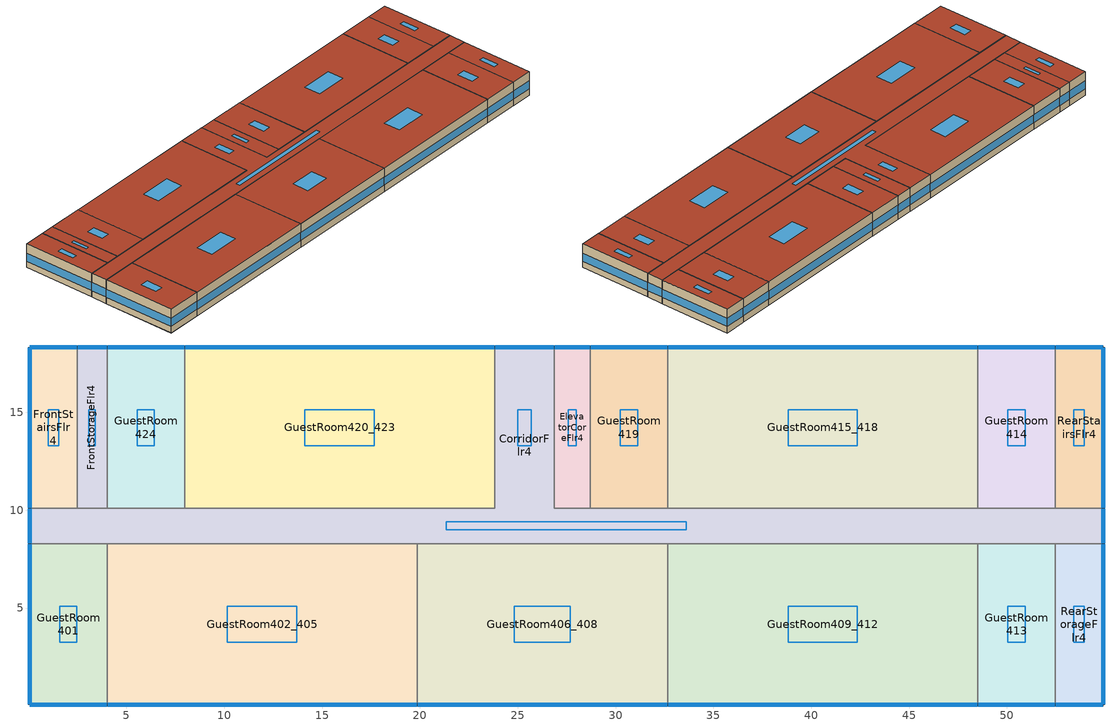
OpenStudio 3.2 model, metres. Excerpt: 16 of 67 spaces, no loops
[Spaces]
GuestRoom413
 floor to GuestRoom313: 52.47,8.28 52.47,0.05 48.51,0.05 48.51,8.28 z8.84
 wall outside: 48.51,0.05 52.47,0.05 z8.84:11.58
 wall to GuestRoom409_412: 48.51,8.28 48.51,0.05 z8.84:11.58
 wall to CorridorFlr4: 52.47,8.28 48.51,8.28 z8.84:11.58
 wall to RearStorageFlr4: 52.47,0.05 52.47,8.28 z8.84:11.58
 window (BTAP-Ext-FixedWindow:U=0.220 SHGC=0.600): 48.54,0.05 52.45,0.05 z9.6:10.53
 roof outside: 52.47,0.05 52.47,8.28 48.51,8.28 48.51,0.05 z11.58
 skylight (BTAP-Ext-Skylights:U=0.220 SHGC=0.600): 50.94,3.24 50.94,5.08 50.05,5.08 50.05,3.24 z11.58
GuestRoom415_418
 floor to GuestRoom315_318: 48.51,18.34 48.51,10.11 32.66,10.11 32.66,18.34 z8.84
 wall outside: 48.51,18.34 32.66,18.34 z8.84:11.58
 wall to GuestRoom419: 32.66,18.34 32.66,10.11 z8.84:11.58
 wall to CorridorFlr4: 32.66,10.11 48.51,10.11 z8.84:11.58
 wall to GuestRoom414: 48.51,10.11 48.51,18.34 z8.84:11.58
 window (BTAP-Ext-FixedWindow:U=0.220 SHGC=0.600): 48.49,18.34 32.69,18.34 z9.6:10.52
 roof outside: 48.51,10.11 48.51,18.34 32.66,18.34 32.66,10.11 z11.58
 skylight (BTAP-Ext-Skylights:U=0.220 SHGC=0.600): 42.36,13.3 42.36,15.14 38.82,15.14 38.82,13.3 z11.58
RearStairsFlr4
 floor to RearStairsFlr3: 54.91,18.34 54.91,10.11 52.47,10.11 52.47,18.34 z8.84
 wall outside: 54.91,10.11 54.91,18.34 52.47,18.34 z8.84:11.58
 wall to GuestRoom414: 52.47,18.34 52.47,10.11 z8.84:11.58
 wall to CorridorFlr4: 52.47,10.11 54.91,10.11 z8.84:11.58
 window (BTAP-Ext-FixedWindow:U=0.220 SHGC=0.600): 54.91,10.13 54.91,18.31 z9.6:10.52; 54.89,18.34 52.5,18.34 z9.6:10.53
 roof outside: 54.91,10.11 54.91,18.34 52.47,18.34 52.47,10.11 z11.58
 skylight (BTAP-Ext-Skylights:U=0.220 SHGC=0.600): 53.97,13.3 53.97,15.14 53.42,15.14 53.42,13.3 z11.58
CorridorFlr4
 floor to CorridorFlr3: 26.87,18.34 26.87,10.11 54.91,10.11 54.91,8.28 0.05,8.28 0.05,10.11 23.82,10.11 23.82,18.34 z8.84
 wall outside: 0.05,10.11 0.05,8.28 / 26.87,18.34 23.82,18.34 / 54.91,8.28 54.91,10.11 z8.84:11.58
 wall to ElevatorCoreFlr4: 28.7,10.11 26.87,10.11 26.87,18.34 z8.84:11.58
 wall to FrontStairsFlr4: 2.49,10.11 0.05,10.11 z8.84:11.58
 wall to GuestRoom420_423: 23.82,18.34 23.82,10.11 7.97,10.11 z8.84:11.58
 wall to GuestRoom406_408: 19.86,8.28 32.66,8.28 z8.84:11.58
 wall to GuestRoom424: 7.97,10.11 4.01,10.11 z8.84:11.58
 wall to GuestRoom402_405: 4.01,8.28 19.86,8.28 z8.84:11.58
 wall to RearStorageFlr4: 52.47,8.28 54.91,8.28 z8.84:11.58
 wall to GuestRoom401: 0.05,8.28 4.01,8.28 z8.84:11.58
 wall to FrontStorageFlr4: 4.01,10.11 2.49,10.11 z8.84:11.58
 wall to GuestRoom414: 52.47,10.11 48.51,10.11 z8.84:11.58
 wall to GuestRoom419: 32.66,10.11 28.7,10.11 z8.84:11.58
 wall to GuestRoom409_412: 32.66,8.28 48.51,8.28 z8.84:11.58
 window (BTAP-Ext-FixedWindow:U=0.220 SHGC=0.600): 0.05,10.08 0.05,8.3 / 54.91,8.3 54.91,10.08 z9.6:10.54; 26.85,18.34 23.85,18.34 z9.6:10.53
 roof outside: 54.91,8.28 54.91,10.11 26.87,10.11 26.87,18.34 23.82,18.34 23.82,10.11 0.05,10.11 0.05,8.28 z11.58
 skylight (BTAP-Ext-Skylights:U=0.220 SHGC=0.600): 33.62,9.4 21.35,9.4 21.35,8.99 33.62,8.99 z11.58; 25.69,15.14 25.01,15.14 25.01,13.3 25.69,13.3 z11.58
GuestRoom402_405
 floor to GuestRoom302_305: 19.86,8.28 19.86,0.05 4.01,0.05 4.01,8.28 z8.84
 wall outside: 4.01,0.05 19.86,0.05 z8.84:11.58
 wall to GuestRoom406_408: 19.86,0.05 19.86,8.28 z8.84:11.58
 wall to GuestRoom401: 4.01,8.28 4.01,0.05 z8.84:11.58
 window (BTAP-Ext-FixedWindow:U=0.220 SHGC=0.600): 4.04,0.05 19.84,0.05 z9.6:10.52
 roof outside: 19.86,0.05 19.86,8.28 4.01,8.28 4.01,0.05 z11.58
 skylight (BTAP-Ext-Skylights:U=0.220 SHGC=0.600): 13.71,3.24 13.71,5.08 10.16,5.08 10.16,3.24 z11.58
GuestRoom401
 floor to GuestRoom301: 4.01,8.28 4.01,0.05 0.05,0.05 0.05,8.28 z8.84
 wall outside: 0.05,8.28 0.05,0.05 4.01,0.05 z8.84:11.58
 window (BTAP-Ext-FixedWindow:U=0.220 SHGC=0.600): 0.05,8.25 0.05,0.07 z9.6:10.52; 0.07,0.05 3.99,0.05 z9.6:10.53
 roof outside: 4.01,0.05 4.01,8.28 0.05,8.28 0.05,0.05 z11.58
 skylight (BTAP-Ext-Skylights:U=0.220 SHGC=0.600): 2.47,3.24 2.47,5.08 1.59,5.08 1.59,3.24 z11.58
RearStorageFlr4
 floor to RearStorageFlr3: 54.91,8.28 54.91,0.05 52.47,0.05 52.47,8.28 z8.84
 wall outside: 52.47,0.05 54.91,0.05 54.91,8.28 z8.84:11.58
 window (BTAP-Ext-FixedWindow:U=0.220 SHGC=0.600): 54.91,0.07 54.91,8.25 z9.6:10.52; 52.5,0.05 54.89,0.05 z9.6:10.53
 roof outside: 54.91,0.05 54.91,8.28 52.47,8.28 52.47,0.05 z11.58
 skylight (BTAP-Ext-Skylights:U=0.220 SHGC=0.600): 53.97,3.24 53.97,5.08 53.42,5.08 53.42,3.24 z11.58
ElevatorCoreFlr4
 floor to ElevatorCoreFlr3: 28.7,18.34 28.7,10.11 26.87,10.11 26.87,18.34 z8.84
 wall outside: 28.7,18.34 26.87,18.34 z8.84:11.58
 wall to GuestRoom419: 28.7,10.11 28.7,18.34 z8.84:11.58
 window (BTAP-Ext-FixedWindow:U=0.220 SHGC=0.600): 28.67,18.34 26.9,18.34 z9.6:10.54
 roof outside: 28.7,10.11 28.7,18.34 26.87,18.34 26.87,10.11 z11.58
 skylight (BTAP-Ext-Skylights:U=0.220 SHGC=0.600): 27.99,13.3 27.99,15.14 27.58,15.14 27.58,13.3 z11.58
GuestRoom414
 floor to GuestRoom314: 52.47,18.34 52.47,10.11 48.51,10.11 48.51,18.34 z8.84
 wall outside: 52.47,18.34 48.51,18.34 z8.84:11.58
 window (BTAP-Ext-FixedWindow:U=0.220 SHGC=0.600): 52.45,18.34 48.54,18.34 z9.6:10.53
 roof outside: 52.47,10.11 52.47,18.34 48.51,18.34 48.51,10.11 z11.58
 skylight (BTAP-Ext-Skylights:U=0.220 SHGC=0.600): 50.94,13.3 50.94,15.14 50.05,15.14 50.05,13.3 z11.58
GuestRoom420_423
 floor to GuestRoom320_323: 23.82,18.34 23.82,10.11 7.97,10.11 7.97,18.34 z8.84
 wall outside: 23.82,18.34 7.97,18.34 z8.84:11.58
 wall to GuestRoom424: 7.97,18.34 7.97,10.11 z8.84:11.58
 window (BTAP-Ext-FixedWindow:U=0.220 SHGC=0.600): 23.8,18.34 8,18.34 z9.6:10.52
 roof outside: 23.82,10.11 23.82,18.34 7.97,18.34 7.97,10.11 z11.58
 skylight (BTAP-Ext-Skylights:U=0.220 SHGC=0.600): 17.67,13.3 17.67,15.14 14.13,15.14 14.13,13.3 z11.58
GuestRoom424
 floor to GuestRoom324: 7.97,18.34 7.97,10.11 4.01,10.11 4.01,18.34 z8.84
 wall outside: 7.97,18.34 4.01,18.34 z8.84:11.58
 wall to FrontStorageFlr4: 4.01,18.34 4.01,10.11 z8.84:11.58
 window (BTAP-Ext-FixedWindow:U=0.220 SHGC=0.600): 7.95,18.34 4.04,18.34 z9.6:10.53
 roof outside: 7.97,10.11 7.97,18.34 4.01,18.34 4.01,10.11 z11.58
 skylight (BTAP-Ext-Skylights:U=0.220 SHGC=0.600): 6.44,13.3 6.44,15.14 5.55,15.14 5.55,13.3 z11.58
GuestRoom406_408
 floor to GuestRoom306_308: 32.66,8.28 32.66,0.05 19.86,0.05 19.86,8.28 z8.84
 wall outside: 19.86,0.05 32.66,0.05 z8.84:11.58
 wall to GuestRoom409_412: 32.66,0.05 32.66,8.28 z8.84:11.58
 window (BTAP-Ext-FixedWindow:U=0.220 SHGC=0.600): 19.89,0.05 32.64,0.05 z9.6:10.52
 roof outside: 32.66,0.05 32.66,8.28 19.86,8.28 19.86,0.05 z11.58
 skylight (BTAP-Ext-Skylights:U=0.220 SHGC=0.600): 27.69,3.24 27.69,5.08 24.83,5.08 24.83,3.24 z11.58
GuestRoom419
 floor to GuestRoom319: 32.66,18.34 32.66,10.11 28.7,10.11 28.7,18.34 z8.84
 wall outside: 32.66,18.34 28.7,18.34 z8.84:11.58
 window (BTAP-Ext-FixedWindow:U=0.220 SHGC=0.600): 32.64,18.34 28.73,18.34 z9.6:10.53
 roof outside: 32.66,10.11 32.66,18.34 28.7,18.34 28.7,10.11 z11.58
 skylight (BTAP-Ext-Skylights:U=0.220 SHGC=0.600): 31.12,13.3 31.12,15.14 30.24,15.14 30.24,13.3 z11.58
FrontStorageFlr4
 floor to FrontStorageFlr3: 4.01,18.34 4.01,10.11 2.49,10.11 2.49,18.34 z8.84
 wall outside: 4.01,18.34 2.49,18.34 z8.84:11.58
 wall to FrontStairsFlr4: 2.49,18.34 2.49,10.11 z8.84:11.58
 window (BTAP-Ext-FixedWindow:U=0.220 SHGC=0.600): 3.99,18.34 2.51,18.34 z9.6:10.55
 roof outside: 4.01,10.11 4.01,18.34 2.49,18.34 2.49,10.11 z11.58
 skylight (BTAP-Ext-Skylights:U=0.220 SHGC=0.600): 3.42,13.3 3.42,15.14 3.08,15.14 3.08,13.3 z11.58
FrontStairsFlr4
 floor to FrontStairsFlr3: 2.49,18.34 2.49,10.11 0.05,10.11 0.05,18.34 z8.84
 wall outside: 2.49,18.34 0.05,18.34 0.05,10.11 z8.84:11.58
 window (BTAP-Ext-FixedWindow:U=0.220 SHGC=0.600): 2.46,18.34 0.07,18.34 z9.6:10.53; 0.05,18.31 0.05,10.13 z9.6:10.52
 roof outside: 2.49,10.11 2.49,18.34 0.05,18.34 0.05,10.11 z11.58
 skylight (BTAP-Ext-Skylights:U=0.220 SHGC=0.600): 1.54,13.3 1.54,15.14 1,15.14 1,13.3 z11.58
GuestRoom409_412
 floor to GuestRoom309_312: 48.51,8.28 48.51,0.05 32.66,0.05 32.66,8.28 z8.84
 wall outside: 32.66,0.05 48.51,0.05 z8.84:11.58
 window (BTAP-Ext-FixedWindow:U=0.220 SHGC=0.600): 32.69,0.05 48.49,0.05 z9.6:10.52
 roof outside: 48.51,0.05 48.51,8.28 32.66,8.28 32.66,0.05 z11.58
 skylight (BTAP-Ext-Skylights:U=0.220 SHGC=0.600): 42.36,3.24 42.36,5.08 38.82,5.08 38.82,3.24 z11.58
[Site]
Calgary Intl AP_AB_CAN: Latitude {deg}=51.114; Longitude {deg}=-114.02; Time Zone {hr}=-7; Elevation {m}=1084.1; Terrain=Suburbs
[Building]
SmallHotel: North Axis {deg}=180; Default Construction Set=BTAP-Mass at hdd = 5000.0; Standards Number of Stories=4; Standards Number of Above Ground Stories=4; Standards Template=NECB2015; Standards Building Type=SmallHotel
[Site:WaterMainsTemperature]
Calculation Method=Correlation; Annual Average Outdoor Air Temperature {C}=5; Maximum Difference In Monthly Average Outdoor Air Temperatures {deltaC}=23.3
[Site:GroundTemperature:BuildingSurface]
19.527, 19.502, 19.536, 19.598, 20.002, 21.64, 22.225, 22.375, 21.449, 20.121, 19.802, 19.633
[SizingPeriod:DesignDay] Barometric Pressure {Pa}=88961; Sky Clearness=0; Rain Indicator=0; Snow Indicator=0; Day of Month=21; Daylight Saving Time Indicator=0; Humidity Indicating Type=Wetbulb; Dry-Bulb Temperature Range Modifier Type=DefaultMultipliers
Name | Maximum Dry-Bulb Temperature {C} | Daily Dry-Bulb Temperature Range {deltaC} | Humidity Indicating Conditions at Maximum Dry-Bulb | Wind Speed {m/s} | Wind Direction {deg} | Month | Day Type | Solar Model Indicator | ASHRAE Taub | ASHRAE Taud
Calgary Intl AP Ann Clg .4% Condns DB=>MWB | 28.5 | 12.1 | 16.1 | 4.5 | 160 | 7 | SummerDesignDay | ASHRAETau | 0.339 | 2.421
Calgary Intl AP Ann Htg 99.6% Condns DB | -28.5 | 0 | -28.5 | 2.9 | 200 | 1 | WinterDesignDay | ASHRAEClearSky
[Material:NoMass] Roughness=Smooth; Thermal Absorptance=0.9; Solar Absorptance=0.7
Name | Thermal Resistance {m2-K/W} | Visible Absorptance
Typical Carpet Pad; Typical Carpet Pad 1 | 0.21648 | 0.8
Typical Insulation 1 | 5.91238 | 0.7
Typical Insulation 2 | 4.49096 | 0.7
Typical Insulation 3 | 6.17282 | 0.7
Typical Carpet Pad 2 | 1.25503 | 0.8
Typical Carpet Pad 3; Typical Carpet Pad 4 | 3.45515 | 0.8
Typical Insulation 4 | 0.454528 | 0.7
Typical Insulation 5 | 0.454545 | 0.7
[Material]
Name | Roughness | Thickness {m} | Conductivity {W/m-K} | Density {kg/m3} | Specific Heat {J/kg-K} | Thermal Absorptance | Solar Absorptance | Visible Absorptance
G05 25mm wood | MediumSmooth | 0.0254 | 0.15 | 608 | 1630 | 0.9 | 0.5 | 0.5
100mm Normalweight concrete floor 1 | MediumSmooth | 0.1016 | 2.31 | 2322 | 832
G01 13mm gypsum board 1 | Smooth | 0.0127 | 0.16 | 800 | 1090 | 0.9 | 0.7 | 0.5
4 in. Normalweight Concrete Floor 1 | MediumRough | 0.1016 | 2.31 | 2322 | 832 | 0.9 | 0.7 | 0.7
1IN Stucco 1 | Smooth | 0.0253 | 0.6918 | 1858 | 837 | 0.9 | 0.7 | 0.92
8IN CONCRETE HW RefBldg 1 | Rough | 0.2032 | 1.311 | 2240 | 836.8 | 0.9 | 0.7 | 0.7
1/2IN Gypsum 1 | Smooth | 0.0127 | 0.16 | 784.9 | 830 | 0.9 | 0.4 | 0.4
Metal Roof Surface 1; F08 Metal surface 1 | Smooth | 0.0008 | 45.28 | 7824 | 500 | 0.9 | 0.7 | 0.7
6 in. Normalweight Concrete Floor 1; 6 in. Normalweight Concrete Floor 2; 6 in. Normalweight Concrete Floor 3 | MediumRough | 0.1524 | 2.31 | 2322 | 832 | 0.9 | 0.7 | 0.7
[Construction]
BTAP-Int-Partition; BTAP-Int-Door: G05 25mm wood
BTAP-Int-Floor: 100mm Normalweight concrete floor 1, Typical Carpet Pad
BTAP-Int-Wall: G01 13mm gypsum board 1, G01 13mm gypsum board 1
BTAP-Int-Ceiling: Typical Carpet Pad, 100mm Normalweight concrete floor 1
BTAP-Int-Window: SimpleGlazing
BTAP-Ext-Floor-Mass:U-0.162: Typical Insulation 1, 4 in. Normalweight Concrete Floor 1, Typical Carpet Pad 1
BTAP-Ext-Wall-Mass:U-0.21: 1IN Stucco 1, 8IN CONCRETE HW RefBldg 1, Typical Insulation 2, 1/2IN Gypsum 1
BTAP-Ext-Roof-Metal:U-0.162: Metal Roof Surface 1, Typical Insulation 3
BTAP-Grnd-Floor-Mass:U-0.757: 6 in. Normalweight Concrete Floor 1, Typical Carpet Pad 2
BTAP-Grnd-Wall-Mass:U-0.284: 6 in. Normalweight Concrete Floor 2, Typical Carpet Pad 3
BTAP-Grnd-Roof-Mass:U-0.284: 6 in. Normalweight Concrete Floor 3, Typical Carpet Pad 4
BTAP-Ext-FixedWindow:U=0.220 SHGC=0.600; BTAP-Ext-GlassDoors:U=0.220 SHGC=0.600; BTAP-Ext-Skylights:U=0.220 SHGC=0.600; BTAP-Ext-DaylightDomes:U=0.220 SHGC=0.600; BTAP-Ext-DaylightDiffuser:U=0.220 SHGC=0.600: SimpleGlazing:U=0.220 SHGC=0.600
BTAP-Ext-Door:U-2.2: F08 Metal surface 1, Typical Insulation 4
BTAP-Ext-OverHeadDoor:U-2.2: Typical Insulation 5
[DefaultConstructionSet]
BTAP-Mass at hdd = 5000.0: Default Exterior Surface Constructions=BTAP-Mass at hdd = 5000.0; Default Interior Surface Constructions=Default Surface Constructions 2; Default Ground Contact Surface Constructions=BTAP-Mass at hdd = 5000.0 1; Default Exterior SubSurface Constructions=BTAP-Mass at hdd = 5000.0; Default Interior SubSurface Constructions=Default Sub Surface Constructions 2; Interior Partition Construction=BTAP-Int-Partition
[DefaultSurfaceConstructions]
Name | Floor Construction | Wall Construction | Roof Ceiling Construction
Default Surface Constructions 2 | BTAP-Int-Floor | BTAP-Int-Wall | BTAP-Int-Ceiling
BTAP-Mass at hdd = 5000.0 | BTAP-Ext-Floor-Mass:U-0.162 | BTAP-Ext-Wall-Mass:U-0.21 | BTAP-Ext-Roof-Metal:U-0.162
BTAP-Mass at hdd = 5000.0 1 | BTAP-Grnd-Floor-Mass:U-0.757 | BTAP-Grnd-Wall-Mass:U-0.284 | BTAP-Grnd-Roof-Mass:U-0.284
[DefaultSubSurfaceConstructions]
Name | Fixed Window Construction | Operable Window Construction | Door Construction | Glass Door Construction | Overhead Door Construction | Skylight Construction | Tubular Daylight Dome Construction | Tubular Daylight Diffuser Construction
Default Sub Surface Constructions 2 | BTAP-Int-Window | BTAP-Int-Window | BTAP-Int-Door
BTAP-Mass at hdd = 5000.0 | BTAP-Ext-FixedWindow:U=0.220 SHGC=0.600 | BTAP-Ext-FixedWindow:U=0.220 SHGC=0.600 | BTAP-Ext-Door:U-2.2 | BTAP-Ext-GlassDoors:U=0.220 SHGC=0.600 | BTAP-Ext-OverHeadDoor:U-2.2 | BTAP-Ext-Skylights:U=0.220 SHGC=0.600 | BTAP-Ext-DaylightDomes:U=0.220 SHGC=0.600 | BTAP-Ext-DaylightDiffuser:U=0.220 SHGC=0.600
[WindowMaterial:SimpleGlazingSystem] U-Factor {W/m2-K}=2.2; Solar Heat Gain Coefficient=0.6; Visible Transmittance=0.21
SimpleGlazing; SimpleGlazing:U=0.220 SHGC=0.600
[Space] Building Story=BuildingStory4
Name | Space Type | Thermal Zone
GuestRoom424 | Space Function Guest room | DU_BT=Space Function_ST=Guest room_FL=BuildingStory4_SCHF 6
GuestRoom413 | Space Function Guest room | DU_BT=Space Function_ST=Guest room_FL=BuildingStory4_SCHF 7
GuestRoom419 | Space Function Guest room | DU_BT=Space Function_ST=Guest room_FL=BuildingStory4_SCHF 9
GuestRoom402_405 | Space Function Guest room | DU_BT=Space Function_ST=Guest room_FL=BuildingStory4_SCHF 2
GuestRoom420_423 | Space Function Guest room | DU_BT=Space Function_ST=Guest room_FL=BuildingStory4_SCHF 8
GuestRoom415_418 | Space Function Guest room | DU_BT=Space Function_ST=Guest room_FL=BuildingStory4_SCHF 4
RearStairsFlr4 | Space Function Stairway/Stairwell-sch-F | WILD_ST=Stairway/Stairwell-sch-F_FL=BuildingStory4_SCH=F 1
GuestRoom414 | Space Function Guest room | DU_BT=Space Function_ST=Guest room_FL=BuildingStory4_SCHF 3
CorridorFlr4 | Space Function Corridor/Transition area other-sch-F | WILD_ST=Corridor/Transition area other-sch-F_FL=BuildingStory4_SCH=F 1
GuestRoom406_408 | Space Function Guest room | DU_BT=Space Function_ST=Guest room_FL=BuildingStory4_SCHF 5
GuestRoom401 | Space Function Guest room | DU_BT=Space Function_ST=Guest room_FL=BuildingStory4_SCHF
GuestRoom409_412 | Space Function Guest room | DU_BT=Space Function_ST=Guest room_FL=BuildingStory4_SCHF 1
RearStorageFlr4 | Space Function Storage room < 5 m2-sch-A | ALL_ST=Storage room < 5 m2-sch-A_FL=BuildingStory4_SCH=A 1
ElevatorCoreFlr4 | Space Function Corridor/Transition area other-sch-F | WILD_ST=Corridor/Transition area other-sch-F_FL=BuildingStory4_SCH=F
FrontStorageFlr4 | Space Function Storage room < 5 m2-sch-A | ALL_ST=Storage room < 5 m2-sch-A_FL=BuildingStory4_SCH=A
FrontStairsFlr4 | Space Function Stairway/Stairwell-sch-F | WILD_ST=Stairway/Stairwell-sch-F_FL=BuildingStory4_SCH=F
[BuildingStory]
BuildingStory4
[SpaceType] Standards Building Type=Space Function
Name | Default Schedule Set | Design Specification Outdoor Air Object | Standards Space Type
Space Function Corridor/Transition area other-sch-F | Space Function Corridor/Transition area other-sch-F Schedule Set | Space Function Corridor/Transition area other-sch-F Ventilation | Corridor/Transition area other-sch-F
Space Function Stairway/Stairwell-sch-F | Space Function Stairway/Stairwell-sch-F Schedule Set | Space Function Stairway/Stairwell-sch-F Ventilation | Stairway/Stairwell-sch-F
Space Function Storage room < 5 m2-sch-A | Space Function Storage room < 5 m2-sch-A Schedule Set | Space Function Storage room < 5 m2-sch-A Ventilation | Storage room < 5 m2-sch-A
Space Function Guest room | Space Function Guest room Schedule Set | Space Function Guest room Ventilation | Guest room
[People:Definition] Number of People Calculation Method=People/Area; Fraction Radiant=0.3
Name | People per Space Floor Area {person/m2}
Space Function Corridor/Transition area other-sch-F People Definition; Space Function Storage room < 5 m2-sch-A People Definition | 0.0100036
Space Function Guest room People Definition | 0.0400145
Space Function Stairway/Stairwell-sch-F People Definition | 0.00500182
[People] Work Efficiency Schedule=Work Efficiency Schedule; Clothing Insulation Schedule=Clothing Schedule; Air Velocity Schedule=Air Velocity Schedule; Multiplier=1
Name | People Definition | Space or SpaceType
Space Function Corridor/Transition area other-sch-F People | Space Function Corridor/Transition area other-sch-F People Definition | Space Function Corridor/Transition area other-sch-F
Space Function Guest room People | Space Function Guest room People Definition | Space Function Guest room
Space Function Stairway/Stairwell-sch-F People | Space Function Stairway/Stairwell-sch-F People Definition | Space Function Stairway/Stairwell-sch-F
Space Function Storage room < 5 m2-sch-A People | Space Function Storage room < 5 m2-sch-A People Definition | Space Function Storage room < 5 m2-sch-A
[Lights:Definition] Design Level Calculation Method=Watts/Area; Fraction Radiant=0.5; Fraction Visible=0.2
Name | Watts per Space Floor Area {W/m2}
Space Function Corridor/Transition area other-sch-F Lights Definition | 7.10258
Space Function Guest room Lights Definition | 5.10185
Space Function Stairway/Stairwell-sch-F Lights Definition | 7.40269
Space Function Storage room < 5 m2-sch-A Lights Definition | 13.3048
[Lights] Fraction Replaceable=1
Name | Lights Definition | Space or SpaceType
Space Function Corridor/Transition area other-sch-F Lights | Space Function Corridor/Transition area other-sch-F Lights Definition | Space Function Corridor/Transition area other-sch-F
Space Function Guest room Lights | Space Function Guest room Lights Definition | Space Function Guest room
Space Function Stairway/Stairwell-sch-F Lights | Space Function Stairway/Stairwell-sch-F Lights Definition | Space Function Stairway/Stairwell-sch-F
Space Function Storage room < 5 m2-sch-A Lights | Space Function Storage room < 5 m2-sch-A Lights Definition | Space Function Storage room < 5 m2-sch-A
[ElectricEquipment:Definition] Design Level Calculation Method=Watts/Area; Fraction Radiant=0.5
Name | Watts per Space Floor Area {W/m2}
Space Function Guest room Elec Equip Definition | 2.50091
Space Function Storage room < 5 m2-sch-A Elec Equip Definition | 1.00036
[ElectricEquipment]
Name | Electric Equipment Definition | Space or SpaceType
Space Function Guest room Elec Equip | Space Function Guest room Elec Equip Definition | Space Function Guest room
Space Function Storage room < 5 m2-sch-A Elec Equip | Space Function Storage room < 5 m2-sch-A Elec Equip Definition | Space Function Storage room < 5 m2-sch-A
[DesignSpecification:OutdoorAir] Outdoor Air Method=Sum
Name | Outdoor Air Flow per Floor Area {m3/s-m2}
Space Function Corridor/Transition area other-sch-F Ventilation; Space Function Stairway/Stairwell-sch-F Ventilation | 0.000254
Space Function Guest room Ventilation | 0.00046228
Space Function Storage room < 5 m2-sch-A Ventilation | 0.000762
[DefaultScheduleSet] People Activity Level Schedule=NECB-Activity; Infiltration Schedule=Always On
Name | Number of People Schedule | Lighting Schedule | Electric Equipment Schedule
Space Function Corridor/Transition area other-sch-F Schedule Set; Space Function Guest room Schedule Set; Space Function Stairway/Stairwell-sch-F Schedule Set | NECB-F-Occupancy | NECB-F-Lighting | NECB-F-Electric-Equipment
Space Function Storage room < 5 m2-sch-A Schedule Set | NECB-A-Occupancy | NECB-A-Occupancy-NECB-A-Lighting-0.6-0.0-0.67-Light Ruleset | NECB-A-Electric-Equipment
[ThermostatSetpoint:DualSetpoint]
Name | Heating Setpoint Temperature Schedule | Cooling Setpoint Temperature Schedule
Space Function Guest room Thermostat 74; Space Function Guest room Thermostat 77; Space Function Guest room Thermostat 80; Space Function Guest room Thermostat 81; Space Function Guest room Thermostat 84; Space Function Guest room Thermostat 88; Space Function Guest room Thermostat 89; Space Function Guest room Thermostat 91; Space Function Guest room Thermostat 98; Space Function Guest room Thermostat 105; Space Function Stairway/Stairwell-sch-F Thermostat 19; Space Function Corridor/Transition area other-sch-F Thermostat 17; Space Function Corridor/Transition area other-sch-F Thermostat 20; Space Function Stairway/Stairwell-sch-F Thermostat 24 | NECB-F-Thermostat Setpoint-Heating | NECB-F-Thermostat Setpoint-Cooling
Space Function Storage room < 5 m2-sch-A Thermostat 19; Space Function Storage room < 5 m2-sch-A Thermostat 26 | NECB-A-Thermostat Setpoint-Heating | NECB-A-Thermostat Setpoint-Cooling
[SpaceInfiltration:DesignFlowRate] Schedule=Always On Discrete; Design Flow Rate Calculation Method=Flow/ExteriorArea; Flow per Exterior Surface Area {m3/s-m2}=0.00025; Constant Term Coefficient=0; Temperature Term Coefficient=0; Velocity Term Coefficient=0.224; Velocity Squared Term Coefficient=0
Name | Space or SpaceType
CorridorFlr4 Infiltration | CorridorFlr4
ElevatorCoreFlr4 Infiltration | ElevatorCoreFlr4
FrontStairsFlr4 Infiltration | FrontStairsFlr4
FrontStorageFlr4 Infiltration | FrontStorageFlr4
GuestRoom401 Infiltration | GuestRoom401
GuestRoom402_405 Infiltration | GuestRoom402_405
GuestRoom406_408 Infiltration | GuestRoom406_408
GuestRoom409_412 Infiltration | GuestRoom409_412
GuestRoom413 Infiltration | GuestRoom413
GuestRoom414 Infiltration | GuestRoom414
GuestRoom415_418 Infiltration | GuestRoom415_418
GuestRoom419 Infiltration | GuestRoom419
GuestRoom420_423 Infiltration | GuestRoom420_423
GuestRoom424 Infiltration | GuestRoom424
RearStairsFlr4 Infiltration | RearStairsFlr4
RearStorageFlr4 Infiltration | RearStorageFlr4
[ThermalZone] Use Ideal Air Loads=No
Name | Thermostat
DU_BT=Space Function_ST=Guest room_FL=BuildingStory4_SCHF | Space Function Guest room Thermostat 74
DU_BT=Space Function_ST=Guest room_FL=BuildingStory4_SCHF 1 | Space Function Guest room Thermostat 77
DU_BT=Space Function_ST=Guest room_FL=BuildingStory4_SCHF 2 | Space Function Guest room Thermostat 80
DU_BT=Space Function_ST=Guest room_FL=BuildingStory4_SCHF 3 | Space Function Guest room Thermostat 81
DU_BT=Space Function_ST=Guest room_FL=BuildingStory4_SCHF 4 | Space Function Guest room Thermostat 84
DU_BT=Space Function_ST=Guest room_FL=BuildingStory4_SCHF 5 | Space Function Guest room Thermostat 88
DU_BT=Space Function_ST=Guest room_FL=BuildingStory4_SCHF 6 | Space Function Guest room Thermostat 89
DU_BT=Space Function_ST=Guest room_FL=BuildingStory4_SCHF 7 | Space Function Guest room Thermostat 91
DU_BT=Space Function_ST=Guest room_FL=BuildingStory4_SCHF 8 | Space Function Guest room Thermostat 98
DU_BT=Space Function_ST=Guest room_FL=BuildingStory4_SCHF 9 | Space Function Guest room Thermostat 105
ALL_ST=Storage room < 5 m2-sch-A_FL=BuildingStory4_SCH=A | Space Function Storage room < 5 m2-sch-A Thermostat 19
ALL_ST=Storage room < 5 m2-sch-A_FL=BuildingStory4_SCH=A 1 | Space Function Storage room < 5 m2-sch-A Thermostat 26
WILD_ST=Stairway/Stairwell-sch-F_FL=BuildingStory4_SCH=F | Space Function Stairway/Stairwell-sch-F Thermostat 19
WILD_ST=Corridor/Transition area other-sch-F_FL=BuildingStory4_SCH=F | Space Function Corridor/Transition area other-sch-F Thermostat 17
WILD_ST=Corridor/Transition area other-sch-F_FL=BuildingStory4_SCH=F 1 | Space Function Corridor/Transition area other-sch-F Thermostat 20
WILD_ST=Stairway/Stairwell-sch-F_FL=BuildingStory4_SCH=F 1 | Space Function Stairway/Stairwell-sch-F Thermostat 24
[Foundation:Kiva]
Bldg Kiva Foundation: Wall Height Above Grade {m}=0; Wall Depth Below Slab {m}=0
[Foundation:Kiva:Settings]

[Schedule:Ruleset]
Clothing Schedule: Default Day Schedule=Clothing Schedule Default Winter Clothes
Air Velocity Schedule: Default Day Schedule=Air Velocity Schedule Default
Work Efficiency Schedule: Default Day Schedule=Work Efficiency Schedule Default
NECB-Activity: Default Day Schedule=NECB-Activity Default; Summer Design Day Schedule=NECB-Activity Summer Design Day; Winter Design Day Schedule=NECB-Activity Winter Design Day
Always On: Default Day Schedule=Always On Default
NECB-F-Occupancy: Default Day Schedule=NECB-F-Occupancy Default
NECB-F-Lighting: Default Day Schedule=NECB-F-Lighting Default
NECB-F-Electric-Equipment: Default Day Schedule=NECB-F-Electric-Equipment Default
NECB-F-Thermostat Setpoint-Heating: Default Day Schedule=NECB-F-Thermostat Setpoint-Heating Default
NECB-F-Thermostat Setpoint-Cooling: Default Day Schedule=NECB-F-Thermostat Setpoint-Cooling Default
NECB-A-Occupancy: Default Day Schedule=NECB-A-Occupancy Default
NECB-A-Electric-Equipment: Default Day Schedule=NECB-A-Electric-Equipment Default
NECB-A-Thermostat Setpoint-Heating: Default Day Schedule=NECB-A-Thermostat Setpoint-Heating Default
NECB-A-Thermostat Setpoint-Cooling: Default Day Schedule=NECB-A-Thermostat Setpoint-Cooling Default
NECB-A-Occupancy-NECB-A-Lighting-0.6-0.0-0.67-Light Ruleset: Default Day Schedule=NECB-A-Occupancy-NECB-A-Lighting-0.6-0.0-0.67-Light Default
[Schedule:Day]
Clothing Schedule Default Winter Clothes; Always On Default: 24, 0, 1
Clothing Schedule Summer Clothes: 24, 0, 0.5
Air Velocity Schedule Default; NECB-A-Electric-Equipment Sat Day; NECB-A-Electric-Equipment Sun|Hol Day: 24, 0, 0.2
Work Efficiency Schedule Default; NECB-A-Occupancy Sat Day; NECB-A-Occupancy Sun|Hol Day: 24, 0, 0
NECB-Activity Default; NECB-Activity Winter Design Day; NECB-Activity Summer Design Day: 24, 0, 130
NECB-F-Occupancy Default; NECB-F-Occupancy Default|Wkdy Day; NECB-F-Occupancy Sat Day; NECB-F-Occupancy Sun|Hol Day: 7, 0, 0.63, 8, 0, 0.49, 10, 0, 0.28, 16, 0, 0.14, 17, 0, 0.21, 20, 0, 0.35, 22, 0, 0.49, 23, 0, 0.56, 24, 0, 0.63
NECB-F-Lighting Default; NECB-F-Lighting Default|Wkdy Day; NECB-F-Lighting Sat Day; NECB-F-Lighting Sun|Hol Day; NECB-F-Electric-Equipment Default; NECB-F-Electric-Equipment Default|Wkdy Day; NECB-F-Electric-Equipment Sat Day; NECB-F-Electric-Equipment Sun|Hol Day: 1, 0, 0.21, 3, 0, 0.14, 6, 0, 0.07, 7, 0, 0.14, 8, 0, 0.28, 9, 0, 0.35, 11, 0, 0.28, 12, 0, 0.21, 19, 0, 0.14, 20, 0, 0.42, 21, 0, 0.56, 22, 0, 0.63, 23, 0, 0.56, 24, 0, 0.42
NECB-F-Thermostat Setpoint-Heating Default; NECB-F-Thermostat Setpoint-Heating Default|Wkdy Day; NECB-F-Thermostat Setpoint-Heating Sat Day; NECB-F-Thermostat Setpoint-Heating Sun|Hol Day: 1, 0, 22, 7, 0, 18, 8, 0, 20, 24, 0, 22
NECB-F-Thermostat Setpoint-Cooling Default; NECB-F-Thermostat Setpoint-Cooling Default|Wkdy Day; NECB-F-Thermostat Setpoint-Cooling Sat Day; NECB-F-Thermostat Setpoint-Cooling Sun|Hol Day: 24, 0, 24
NECB-A-Occupancy Default; NECB-A-Occupancy Default|Wkdy Day: 7, 0, 0, 8, 0, 0.1, 9, 0, 0.7, 12, 0, 0.9, 14, 0, 0.5, 17, 0, 0.9, 18, 0, 0.7, 19, 0, 0.3, 23, 0, 0.1, 24, 0, 0
NECB-A-Electric-Equipment Default; NECB-A-Electric-Equipment Default|Wkdy Day: 7, 0, 0.2, 8, 0, 0.3, 9, 0, 0.8, 18, 0, 0.9, 19, 0, 0.5, 21, 0, 0.3, 24, 0, 0.2
NECB-A-Thermostat Setpoint-Heating Default; NECB-A-Thermostat Setpoint-Heating Default|Wkdy Day: 6, 0, 18, 7, 0, 20, 21, 0, 22, 24, 0, 18
NECB-A-Thermostat Setpoint-Heating Sat Day; NECB-A-Thermostat Setpoint-Heating Sun|Hol Day: 24, 0, 18
NECB-A-Thermostat Setpoint-Cooling Default; NECB-A-Thermostat Setpoint-Cooling Default|Wkdy Day: 6, 0, 35, 21, 0, 24, 24, 0, 35
NECB-A-Thermostat Setpoint-Cooling Sat Day; NECB-A-Thermostat Setpoint-Cooling Sun|Hol Day: 24, 0, 35
NECB-A-Occupancy-NECB-A-Lighting-0.6-0.0-0.67-Light Default; NECB-A-Occupancy-NECB-A-Lighting-0.6-0.0-0.67-Default|Wkdy-Light Day: 7, 0, 0.0299, 8, 0, 0.1794, 9, 0, 0.8, 12, 0, 0.9, 14, 0, 0.5382, 17, 0, 0.9, 18, 0, 0.8, 19, 0, 0.299, 21, 0, 0.1794, 23, 0, 0.0598, 24, 0, 0.0299
NECB-A-Occupancy-NECB-A-Lighting-0.6-0.0-0.67-Sat-Light Day; NECB-A-Occupancy-NECB-A-Lighting-0.6-0.0-0.67-Sun|Hol-Light Day: 24, 0, 0.0299
[Schedule:Rule] Date Specification Type=DateRange; Start Day=1
Name | Schedule Ruleset | Rule Order | Day Schedule | Start Month | End Month | End Day | Apply Monday | Apply Tuesday | Apply Wednesday | Apply Thursday | Apply Friday | Apply Saturday | Apply Sunday
Schedule Rule 1 | Clothing Schedule | 0 | Clothing Schedule Summer Clothes | 5 | 9 | 30
Schedule Rule 17 | NECB-F-Occupancy | 2 | NECB-F-Occupancy Default|Wkdy Day | 1 | 12 | 31 | Yes | Yes | Yes | Yes | Yes
Schedule Rule 18 | NECB-F-Occupancy | 1 | NECB-F-Occupancy Sat Day | 1 | 12 | 31 |  |  |  |  |  | Yes
Schedule Rule 19 | NECB-F-Occupancy | 0 | NECB-F-Occupancy Sun|Hol Day | 1 | 12 | 31 |  |  |  |  |  |  | Yes
Schedule Rule 20 | NECB-F-Lighting | 2 | NECB-F-Lighting Default|Wkdy Day | 1 | 12 | 31 | Yes | Yes | Yes | Yes | Yes
Schedule Rule 21 | NECB-F-Lighting | 1 | NECB-F-Lighting Sat Day | 1 | 12 | 31 |  |  |  |  |  | Yes
Schedule Rule 22 | NECB-F-Lighting | 0 | NECB-F-Lighting Sun|Hol Day | 1 | 12 | 31 |  |  |  |  |  |  | Yes
Schedule Rule 23 | NECB-F-Electric-Equipment | 2 | NECB-F-Electric-Equipment Default|Wkdy Day | 1 | 12 | 31 | Yes | Yes | Yes | Yes | Yes
Schedule Rule 24 | NECB-F-Electric-Equipment | 1 | NECB-F-Electric-Equipment Sat Day | 1 | 12 | 31 |  |  |  |  |  | Yes
Schedule Rule 25 | NECB-F-Electric-Equipment | 0 | NECB-F-Electric-Equipment Sun|Hol Day | 1 | 12 | 31 |  |  |  |  |  |  | Yes
Schedule Rule 26 | NECB-F-Thermostat Setpoint-Heating | 2 | NECB-F-Thermostat Setpoint-Heating Default|Wkdy Day | 1 | 12 | 31 | Yes | Yes | Yes | Yes | Yes
Schedule Rule 27 | NECB-F-Thermostat Setpoint-Heating | 1 | NECB-F-Thermostat Setpoint-Heating Sat Day | 1 | 12 | 31 |  |  |  |  |  | Yes
Schedule Rule 28 | NECB-F-Thermostat Setpoint-Heating | 0 | NECB-F-Thermostat Setpoint-Heating Sun|Hol Day | 1 | 12 | 31 |  |  |  |  |  |  | Yes
Schedule Rule 29 | NECB-F-Thermostat Setpoint-Cooling | 2 | NECB-F-Thermostat Setpoint-Cooling Default|Wkdy Day | 1 | 12 | 31 | Yes | Yes | Yes | Yes | Yes
Schedule Rule 30 | NECB-F-Thermostat Setpoint-Cooling | 1 | NECB-F-Thermostat Setpoint-Cooling Sat Day | 1 | 12 | 31 |  |  |  |  |  | Yes
Schedule Rule 31 | NECB-F-Thermostat Setpoint-Cooling | 0 | NECB-F-Thermostat Setpoint-Cooling Sun|Hol Day | 1 | 12 | 31 |  |  |  |  |  |  | Yes
Schedule Rule 62 | NECB-A-Occupancy | 2 | NECB-A-Occupancy Default|Wkdy Day | 1 | 12 | 31 | Yes | Yes | Yes | Yes | Yes
Schedule Rule 63 | NECB-A-Occupancy | 1 | NECB-A-Occupancy Sat Day | 1 | 12 | 31 |  |  |  |  |  | Yes
Schedule Rule 64 | NECB-A-Occupancy | 0 | NECB-A-Occupancy Sun|Hol Day | 1 | 12 | 31 |  |  |  |  |  |  | Yes
Schedule Rule 68 | NECB-A-Electric-Equipment | 2 | NECB-A-Electric-Equipment Default|Wkdy Day | 1 | 12 | 31 | Yes | Yes | Yes | Yes | Yes
Schedule Rule 69 | NECB-A-Electric-Equipment | 1 | NECB-A-Electric-Equipment Sat Day | 1 | 12 | 31 |  |  |  |  |  | Yes
Schedule Rule 70 | NECB-A-Electric-Equipment | 0 | NECB-A-Electric-Equipment Sun|Hol Day | 1 | 12 | 31 |  |  |  |  |  |  | Yes
Schedule Rule 71 | NECB-A-Thermostat Setpoint-Heating | 2 | NECB-A-Thermostat Setpoint-Heating Default|Wkdy Day | 1 | 12 | 31 | Yes | Yes | Yes | Yes | Yes
Schedule Rule 72 | NECB-A-Thermostat Setpoint-Heating | 1 | NECB-A-Thermostat Setpoint-Heating Sat Day | 1 | 12 | 31 |  |  |  |  |  | Yes
Schedule Rule 73 | NECB-A-Thermostat Setpoint-Heating | 0 | NECB-A-Thermostat Setpoint-Heating Sun|Hol Day | 1 | 12 | 31 |  |  |  |  |  |  | Yes
Schedule Rule 74 | NECB-A-Thermostat Setpoint-Cooling | 2 | NECB-A-Thermostat Setpoint-Cooling Default|Wkdy Day | 1 | 12 | 31 | Yes | Yes | Yes | Yes | Yes
Schedule Rule 75 | NECB-A-Thermostat Setpoint-Cooling | 1 | NECB-A-Thermostat Setpoint-Cooling Sat Day | 1 | 12 | 31 |  |  |  |  |  | Yes
Schedule Rule 76 | NECB-A-Thermostat Setpoint-Cooling | 0 | NECB-A-Thermostat Setpoint-Cooling Sun|Hol Day | 1 | 12 | 31 |  |  |  |  |  |  | Yes
Schedule Rule 77 | NECB-A-Occupancy-NECB-A-Lighting-0.6-0.0-0.67-Light Ruleset | 2 | NECB-A-Occupancy-NECB-A-Lighting-0.6-0.0-0.67-Default|Wkdy-Light Day | 1 | 12 | 31 | Yes | Yes | Yes | Yes | Yes
Schedule Rule 78 | NECB-A-Occupancy-NECB-A-Lighting-0.6-0.0-0.67-Light Ruleset | 1 | NECB-A-Occupancy-NECB-A-Lighting-0.6-0.0-0.67-Sat-Light Day | 1 | 12 | 31 |  |  |  |  |  | Yes
Schedule Rule 79 | NECB-A-Occupancy-NECB-A-Lighting-0.6-0.0-0.67-Light Ruleset | 0 | NECB-A-Occupancy-NECB-A-Lighting-0.6-0.0-0.67-Sun|Hol-Light Day | 1 | 12 | 31 |  |  |  |  |  |  | Yes
[Schedule:Constant]
Always On Discrete: Value=1
